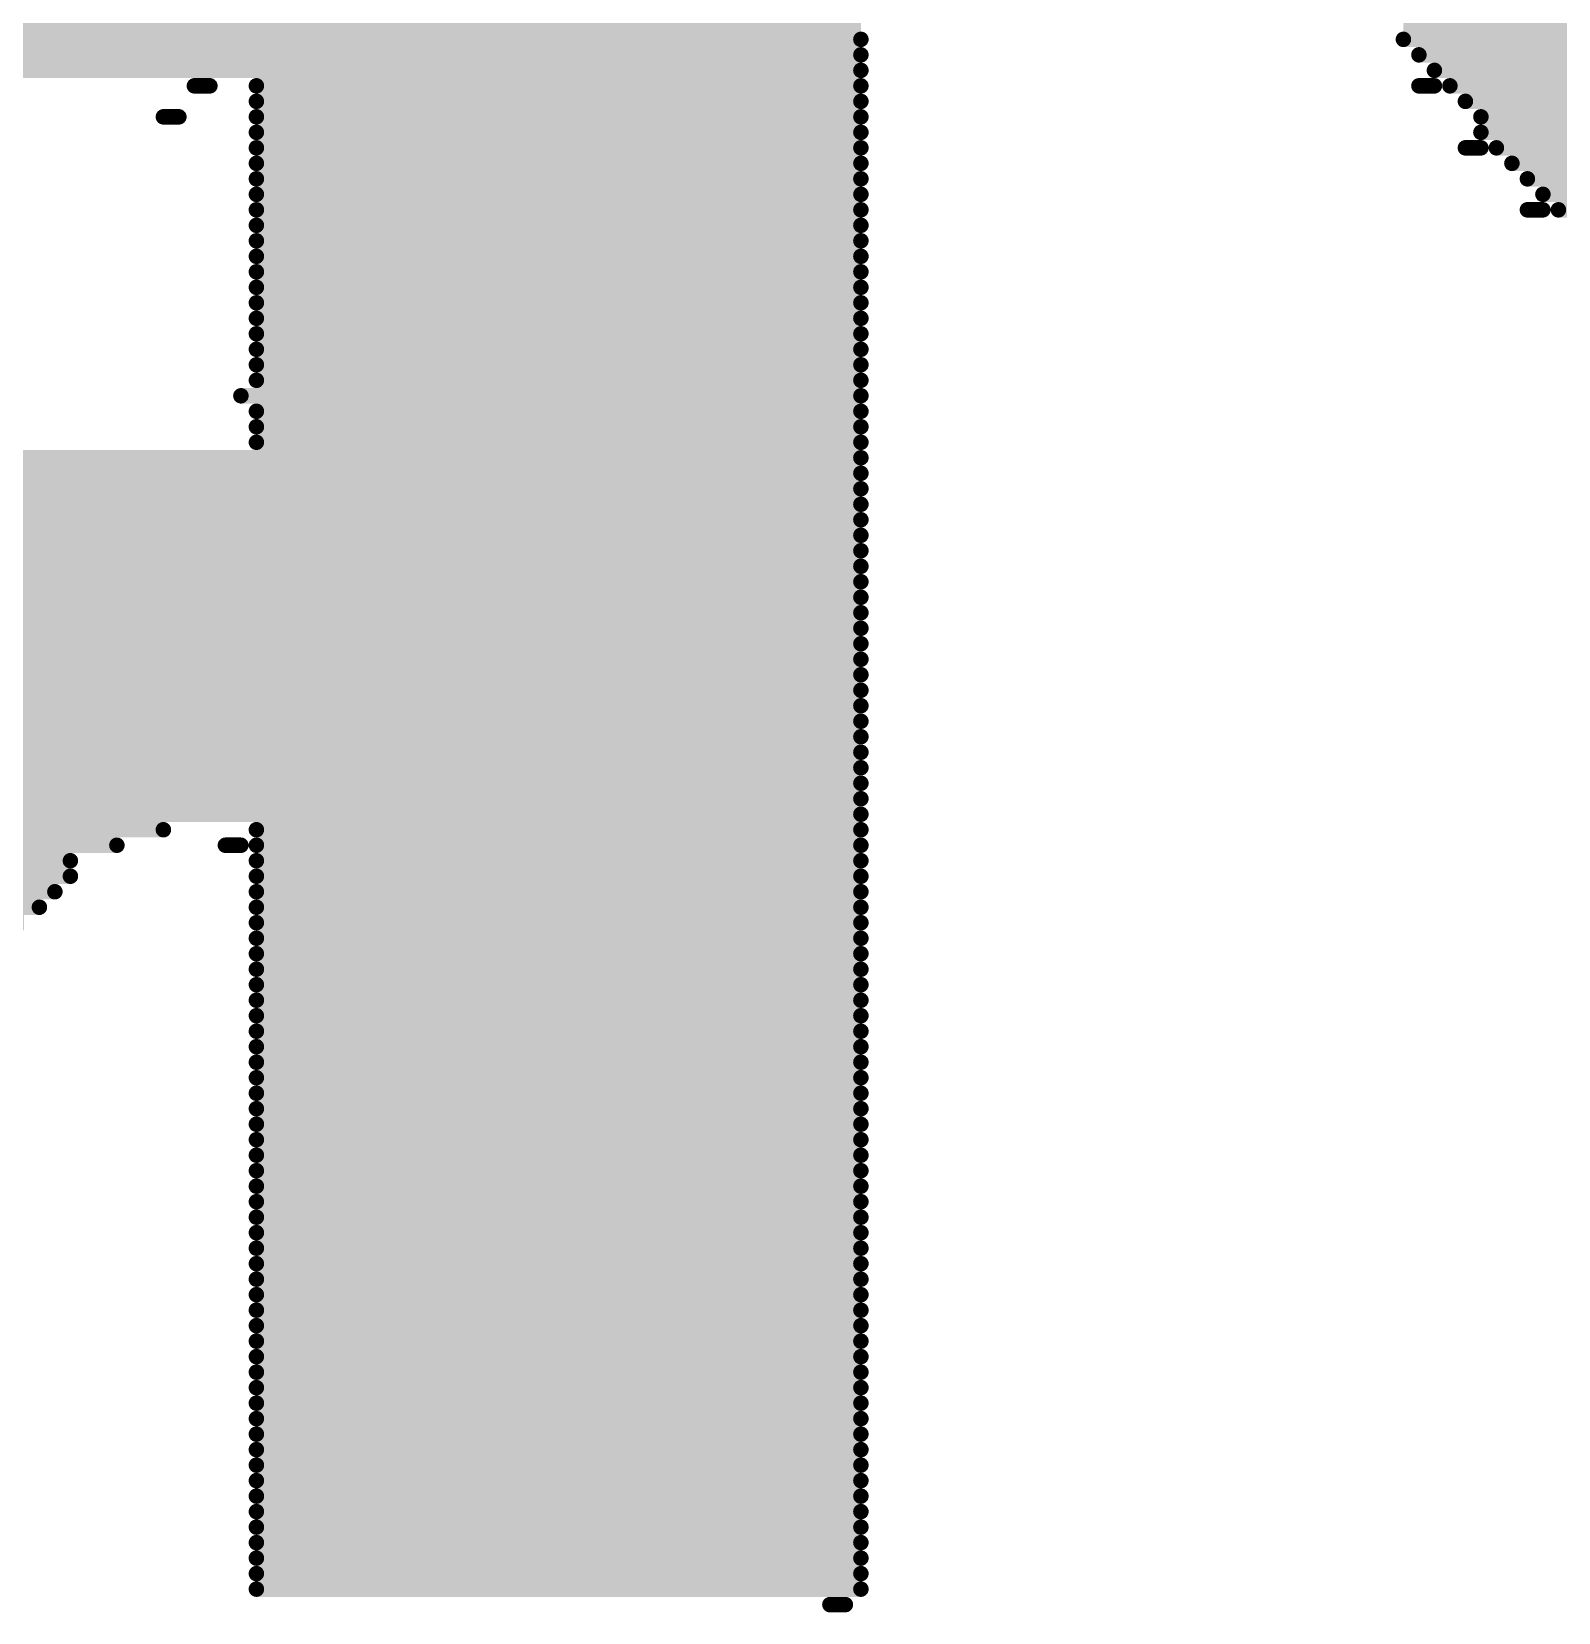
# Model space of a CAD drawing. Header units: inches. Extents: x 0 to 446, y -21 to 70.
# Drawn here: x 22.068 to 24.569, y 51.469 to 54.06 of the extents above; entities that cross this region are included whole.
import ezdxf

# ---------------------------------------------------------------- set-up
doc = ezdxf.new("R2010")
doc.units = ezdxf.units.IN
doc.layers.add('Bottom Overlay', color=54, linetype='Continuous')

msp = doc.modelspace()

# ---------------------------------------------------------------- linework, layer by layer
at = {"layer": 'Bottom Overlay'}
for points in [[(20.607, 54.0727, 0.0254, 0.0254, 0), (23.4264, 54.0727, 0.0254, 0.0254, 0)], [(24.3154, 54.0727, 0.0254, 0.0254, 0), (29.4208, 54.0727, 0.0254, 0.0254, 0)], [(20.607, 54.0473, 0.0254, 0.0254, 0), (23.4264, 54.0473, 0.0254, 0.0254, 0)], [(24.3154, 54.0473, 0.0254, 0.0254, 0), (29.4208, 54.0473, 0.0254, 0.0254, 0)], [(20.5816, 54.0219, 0.0254, 0.0254, 0), (23.4264, 54.0219, 0.0254, 0.0254, 0)], [(24.3408, 54.0219, 0.0254, 0.0254, 0), (29.4208, 54.0219, 0.0254, 0.0254, 0)], [(20.5816, 53.9965, 0.0254, 0.0254, 0), (23.4264, 53.9965, 0.0254, 0.0254, 0)], [(24.3662, 53.9965, 0.0254, 0.0254, 0), (29.4208, 53.9965, 0.0254, 0.0254, 0)], [(22.3342, 53.9711, 0.0254, 0.0254, 0), (22.3596, 53.9711, 0.0254, 0.0254, 0)], [(22.4358, 53.9711, 0.0254, 0.0254, 0), (23.4264, 53.9711, 0.0254, 0.0254, 0)], [(24.3408, 53.9711, 0.0254, 0.0254, 0), (24.3662, 53.9711, 0.0254, 0.0254, 0)], [(24.3916, 53.9711, 0.0254, 0.0254, 0), (29.4208, 53.9711, 0.0254, 0.0254, 0)], [(22.4358, 53.9457, 0.0254, 0.0254, 0), (23.4264, 53.9457, 0.0254, 0.0254, 0)], [(24.417, 53.9457, 0.0254, 0.0254, 0), (29.4208, 53.9457, 0.0254, 0.0254, 0)], [(22.2834, 53.9203, 0.0254, 0.0254, 0), (22.3088, 53.9203, 0.0254, 0.0254, 0)], [(22.4358, 53.9203, 0.0254, 0.0254, 0), (23.4264, 53.9203, 0.0254, 0.0254, 0)], [(24.4424, 53.9203, 0.0254, 0.0254, 0), (29.4462, 53.9203, 0.0254, 0.0254, 0)], [(22.4358, 53.8949, 0.0254, 0.0254, 0), (23.4264, 53.8949, 0.0254, 0.0254, 0)], [(24.4424, 53.8949, 0.0254, 0.0254, 0), (29.4208, 53.8949, 0.0254, 0.0254, 0)], [(22.4358, 53.8695, 0.0254, 0.0254, 0), (23.4264, 53.8695, 0.0254, 0.0254, 0)], [(24.417, 53.8695, 0.0254, 0.0254, 0), (24.4424, 53.8695, 0.0254, 0.0254, 0)], [(24.4678, 53.8695, 0.0254, 0.0254, 0), (29.4208, 53.8695, 0.0254, 0.0254, 0)], [(22.4358, 53.8441, 0.0254, 0.0254, 0), (23.4264, 53.8441, 0.0254, 0.0254, 0)], [(24.4932, 53.8441, 0.0254, 0.0254, 0), (29.37, 53.8441, 0.0254, 0.0254, 0)], [(22.4358, 53.8187, 0.0254, 0.0254, 0), (23.4264, 53.8187, 0.0254, 0.0254, 0)], [(24.5186, 53.8187, 0.0254, 0.0254, 0), (29.37, 53.8187, 0.0254, 0.0254, 0)], [(22.4358, 53.7933, 0.0254, 0.0254, 0), (23.4264, 53.7933, 0.0254, 0.0254, 0)], [(24.544, 53.7933, 0.0254, 0.0254, 0), (29.3192, 53.7933, 0.0254, 0.0254, 0)], [(22.4358, 53.7679, 0.0254, 0.0254, 0), (23.4264, 53.7679, 0.0254, 0.0254, 0)], [(24.5186, 53.7679, 0.0254, 0.0254, 0), (24.544, 53.7679, 0.0254, 0.0254, 0)], [(24.5694, 53.7679, 0.0254, 0.0254, 0), (29.2938, 53.7679, 0.0254, 0.0254, 0)], [(22.4358, 53.7425, 0.0254, 0.0254, 0), (23.4264, 53.7425, 0.0254, 0.0254, 0)], [(22.4358, 53.7171, 0.0254, 0.0254, 0), (23.4264, 53.7171, 0.0254, 0.0254, 0)], [(22.4358, 53.6917, 0.0254, 0.0254, 0), (23.4264, 53.6917, 0.0254, 0.0254, 0)], [(22.4358, 53.6663, 0.0254, 0.0254, 0), (23.4264, 53.6663, 0.0254, 0.0254, 0)], [(22.4358, 53.6409, 0.0254, 0.0254, 0), (23.4264, 53.6409, 0.0254, 0.0254, 0)], [(22.4358, 53.6155, 0.0254, 0.0254, 0), (23.4264, 53.6155, 0.0254, 0.0254, 0)], [(22.4358, 53.5901, 0.0254, 0.0254, 0), (23.4264, 53.5901, 0.0254, 0.0254, 0)], [(22.4358, 53.5647, 0.0254, 0.0254, 0), (23.4264, 53.5647, 0.0254, 0.0254, 0)], [(22.4358, 53.5393, 0.0254, 0.0254, 0), (23.4264, 53.5393, 0.0254, 0.0254, 0)], [(22.4358, 53.5139, 0.0254, 0.0254, 0), (23.4264, 53.5139, 0.0254, 0.0254, 0)], [(22.4358, 53.4885, 0.0254, 0.0254, 0), (23.4264, 53.4885, 0.0254, 0.0254, 0)], [(22.4104, 53.4631, 0.0254, 0.0254, 0), (23.4264, 53.4631, 0.0254, 0.0254, 0)], [(22.4358, 53.4377, 0.0254, 0.0254, 0), (23.4264, 53.4377, 0.0254, 0.0254, 0)], [(22.4358, 53.4123, 0.0254, 0.0254, 0), (23.4264, 53.4123, 0.0254, 0.0254, 0)], [(22.4358, 53.3869, 0.0254, 0.0254, 0), (23.4264, 53.3869, 0.0254, 0.0254, 0)], [(20.6324, 53.3615, 0.0254, 0.0254, 0), (23.4264, 53.3615, 0.0254, 0.0254, 0)], [(20.6324, 53.3361, 0.0254, 0.0254, 0), (23.4264, 53.3361, 0.0254, 0.0254, 0)], [(20.6832, 53.3107, 0.0254, 0.0254, 0), (23.4264, 53.3107, 0.0254, 0.0254, 0)], [(20.6832, 53.2853, 0.0254, 0.0254, 0), (23.4264, 53.2853, 0.0254, 0.0254, 0)], [(20.7086, 53.2599, 0.0254, 0.0254, 0), (23.4264, 53.2599, 0.0254, 0.0254, 0)], [(20.734, 53.2345, 0.0254, 0.0254, 0), (23.4264, 53.2345, 0.0254, 0.0254, 0)], [(20.734, 53.2091, 0.0254, 0.0254, 0), (23.4264, 53.2091, 0.0254, 0.0254, 0)], [(20.7594, 53.1837, 0.0254, 0.0254, 0), (23.4264, 53.1837, 0.0254, 0.0254, 0)], [(20.7848, 53.1583, 0.0254, 0.0254, 0), (23.4264, 53.1583, 0.0254, 0.0254, 0)], [(20.8102, 53.1329, 0.0254, 0.0254, 0), (23.4264, 53.1329, 0.0254, 0.0254, 0)], [(20.8356, 53.1075, 0.0254, 0.0254, 0), (23.4264, 53.1075, 0.0254, 0.0254, 0)], [(20.861, 53.0821, 0.0254, 0.0254, 0), (23.4264, 53.0821, 0.0254, 0.0254, 0)], [(20.8356, 53.0567, 0.0254, 0.0254, 0), (23.4264, 53.0567, 0.0254, 0.0254, 0)], [(20.9372, 53.0313, 0.0254, 0.0254, 0), (23.4264, 53.0313, 0.0254, 0.0254, 0)], [(20.9626, 53.0059, 0.0254, 0.0254, 0), (23.4264, 53.0059, 0.0254, 0.0254, 0)], [(21.0134, 52.9805, 0.0254, 0.0254, 0), (23.4264, 52.9805, 0.0254, 0.0254, 0)], [(21.0642, 52.9551, 0.0254, 0.0254, 0), (23.4264, 52.9551, 0.0254, 0.0254, 0)], [(21.115, 52.9297, 0.0254, 0.0254, 0), (23.4264, 52.9297, 0.0254, 0.0254, 0)], [(21.2166, 52.9043, 0.0254, 0.0254, 0), (23.4264, 52.9043, 0.0254, 0.0254, 0)], [(21.2674, 52.8789, 0.0254, 0.0254, 0), (23.4264, 52.8789, 0.0254, 0.0254, 0)], [(21.2166, 52.8535, 0.0254, 0.0254, 0), (23.4264, 52.8535, 0.0254, 0.0254, 0)], [(21.1404, 52.8281, 0.0254, 0.0254, 0), (23.4264, 52.8281, 0.0254, 0.0254, 0)], [(21.0642, 52.8027, 0.0254, 0.0254, 0), (23.4264, 52.8027, 0.0254, 0.0254, 0)], [(21.0642, 52.7773, 0.0254, 0.0254, 0), (23.4264, 52.7773, 0.0254, 0.0254, 0)], [(21.0388, 52.7519, 0.0254, 0.0254, 0), (22.2834, 52.7519, 0.0254, 0.0254, 0)], [(22.4358, 52.7519, 0.0254, 0.0254, 0), (23.4264, 52.7519, 0.0254, 0.0254, 0)], [(21.0134, 52.7265, 0.0254, 0.0254, 0), (22.2072, 52.7265, 0.0254, 0.0254, 0)], [(22.385, 52.7265, 0.0254, 0.0254, 0), (22.4104, 52.7265, 0.0254, 0.0254, 0)], [(22.4358, 52.7265, 0.0254, 0.0254, 0), (23.4264, 52.7265, 0.0254, 0.0254, 0)], [(20.988, 52.7011, 0.0254, 0.0254, 0), (22.131, 52.7011, 0.0254, 0.0254, 0)], [(22.4358, 52.7011, 0.0254, 0.0254, 0), (23.4264, 52.7011, 0.0254, 0.0254, 0)], [(20.9626, 52.6757, 0.0254, 0.0254, 0), (22.131, 52.6757, 0.0254, 0.0254, 0)], [(22.4358, 52.6757, 0.0254, 0.0254, 0), (23.4264, 52.6757, 0.0254, 0.0254, 0)], [(20.9372, 52.6503, 0.0254, 0.0254, 0), (22.1056, 52.6503, 0.0254, 0.0254, 0)], [(22.4358, 52.6503, 0.0254, 0.0254, 0), (23.4264, 52.6503, 0.0254, 0.0254, 0)], [(20.8864, 52.6249, 0.0254, 0.0254, 0), (22.0802, 52.6249, 0.0254, 0.0254, 0)], [(22.4358, 52.6249, 0.0254, 0.0254, 0), (23.4264, 52.6249, 0.0254, 0.0254, 0)], [(20.9118, 52.5995, 0.0254, 0.0254, 0), (22.0548, 52.5995, 0.0254, 0.0254, 0)], [(22.4358, 52.5995, 0.0254, 0.0254, 0), (23.4264, 52.5995, 0.0254, 0.0254, 0)], [(22.4358, 52.5741, 0.0254, 0.0254, 0), (23.4264, 52.5741, 0.0254, 0.0254, 0)], [(22.4358, 52.5487, 0.0254, 0.0254, 0), (23.4264, 52.5487, 0.0254, 0.0254, 0)], [(22.4358, 52.5233, 0.0254, 0.0254, 0), (23.4264, 52.5233, 0.0254, 0.0254, 0)], [(22.4358, 52.4979, 0.0254, 0.0254, 0), (23.4264, 52.4979, 0.0254, 0.0254, 0)], [(22.4358, 52.4725, 0.0254, 0.0254, 0), (23.4264, 52.4725, 0.0254, 0.0254, 0)], [(22.4358, 52.4471, 0.0254, 0.0254, 0), (23.4264, 52.4471, 0.0254, 0.0254, 0)], [(22.4358, 52.4217, 0.0254, 0.0254, 0), (23.4264, 52.4217, 0.0254, 0.0254, 0)], [(22.4358, 52.3963, 0.0254, 0.0254, 0), (23.4264, 52.3963, 0.0254, 0.0254, 0)], [(22.4358, 52.3709, 0.0254, 0.0254, 0), (23.4264, 52.3709, 0.0254, 0.0254, 0)], [(22.4358, 52.3455, 0.0254, 0.0254, 0), (23.4264, 52.3455, 0.0254, 0.0254, 0)], [(22.4358, 52.3201, 0.0254, 0.0254, 0), (23.4264, 52.3201, 0.0254, 0.0254, 0)], [(22.4358, 52.2947, 0.0254, 0.0254, 0), (23.4264, 52.2947, 0.0254, 0.0254, 0)], [(22.4358, 52.2693, 0.0254, 0.0254, 0), (23.4264, 52.2693, 0.0254, 0.0254, 0)], [(22.4358, 52.2439, 0.0254, 0.0254, 0), (23.4264, 52.2439, 0.0254, 0.0254, 0)], [(22.4358, 52.2185, 0.0254, 0.0254, 0), (23.4264, 52.2185, 0.0254, 0.0254, 0)], [(22.4358, 52.1931, 0.0254, 0.0254, 0), (23.4264, 52.1931, 0.0254, 0.0254, 0)], [(22.4358, 52.1677, 0.0254, 0.0254, 0), (23.4264, 52.1677, 0.0254, 0.0254, 0)], [(22.4358, 52.1423, 0.0254, 0.0254, 0), (23.4264, 52.1423, 0.0254, 0.0254, 0)], [(22.4358, 52.1169, 0.0254, 0.0254, 0), (23.4264, 52.1169, 0.0254, 0.0254, 0)], [(22.4358, 52.0915, 0.0254, 0.0254, 0), (23.4264, 52.0915, 0.0254, 0.0254, 0)], [(22.4358, 52.0661, 0.0254, 0.0254, 0), (23.4264, 52.0661, 0.0254, 0.0254, 0)], [(22.4358, 52.0407, 0.0254, 0.0254, 0), (23.4264, 52.0407, 0.0254, 0.0254, 0)], [(22.4358, 52.0153, 0.0254, 0.0254, 0), (23.4264, 52.0153, 0.0254, 0.0254, 0)], [(22.4358, 51.9899, 0.0254, 0.0254, 0), (23.4264, 51.9899, 0.0254, 0.0254, 0)], [(22.4358, 51.9645, 0.0254, 0.0254, 0), (23.4264, 51.9645, 0.0254, 0.0254, 0)], [(22.4358, 51.9391, 0.0254, 0.0254, 0), (23.4264, 51.9391, 0.0254, 0.0254, 0)], [(22.4358, 51.9137, 0.0254, 0.0254, 0), (23.4264, 51.9137, 0.0254, 0.0254, 0)], [(22.4358, 51.8883, 0.0254, 0.0254, 0), (23.4264, 51.8883, 0.0254, 0.0254, 0)], [(22.4358, 51.8629, 0.0254, 0.0254, 0), (23.4264, 51.8629, 0.0254, 0.0254, 0)], [(22.4358, 51.8375, 0.0254, 0.0254, 0), (23.4264, 51.8375, 0.0254, 0.0254, 0)], [(22.4358, 51.8121, 0.0254, 0.0254, 0), (23.4264, 51.8121, 0.0254, 0.0254, 0)], [(22.4358, 51.7867, 0.0254, 0.0254, 0), (23.4264, 51.7867, 0.0254, 0.0254, 0)], [(22.4358, 51.7613, 0.0254, 0.0254, 0), (23.4264, 51.7613, 0.0254, 0.0254, 0)], [(22.4358, 51.7359, 0.0254, 0.0254, 0), (23.4264, 51.7359, 0.0254, 0.0254, 0)], [(22.4358, 51.7105, 0.0254, 0.0254, 0), (23.4264, 51.7105, 0.0254, 0.0254, 0)], [(22.4358, 51.6851, 0.0254, 0.0254, 0), (23.4264, 51.6851, 0.0254, 0.0254, 0)], [(22.4358, 51.6597, 0.0254, 0.0254, 0), (23.4264, 51.6597, 0.0254, 0.0254, 0)], [(22.4358, 51.6343, 0.0254, 0.0254, 0), (23.4264, 51.6343, 0.0254, 0.0254, 0)], [(22.4358, 51.6089, 0.0254, 0.0254, 0), (23.4264, 51.6089, 0.0254, 0.0254, 0)], [(22.4358, 51.5835, 0.0254, 0.0254, 0), (23.4264, 51.5835, 0.0254, 0.0254, 0)], [(22.4358, 51.5581, 0.0254, 0.0254, 0), (23.4264, 51.5581, 0.0254, 0.0254, 0)], [(22.4358, 51.5327, 0.0254, 0.0254, 0), (23.4264, 51.5327, 0.0254, 0.0254, 0)], [(22.4358, 51.5073, 0.0254, 0.0254, 0), (23.4264, 51.5073, 0.0254, 0.0254, 0)], [(23.3756, 51.4819, 0.0254, 0.0254, 0), (23.401, 51.4819, 0.0254, 0.0254, 0)]]:
    msp.add_lwpolyline(points, format="xyseb", dxfattribs=at)
for points in [[(23.4201, 54.0473, 0.0127, 0.0127, 1), (23.4328, 54.0473, 0.0127, 0.0127, 1)], [(24.3091, 54.0473, 0.0127, 0.0127, 1), (24.3218, 54.0473, 0.0127, 0.0127, 1)], [(23.4201, 54.0219, 0.0127, 0.0127, 1), (23.4328, 54.0219, 0.0127, 0.0127, 1)], [(24.3345, 54.0219, 0.0127, 0.0127, 1), (24.3472, 54.0219, 0.0127, 0.0127, 1)], [(23.4201, 53.9965, 0.0127, 0.0127, 1), (23.4328, 53.9965, 0.0127, 0.0127, 1)], [(24.3599, 53.9965, 0.0127, 0.0127, 1), (24.3726, 53.9965, 0.0127, 0.0127, 1)], [(22.3279, 53.9711, 0.0127, 0.0127, 1), (22.3406, 53.9711, 0.0127, 0.0127, 1)], [(22.3533, 53.9711, 0.0127, 0.0127, 1), (22.366, 53.9711, 0.0127, 0.0127, 1)], [(22.4295, 53.9711, 0.0127, 0.0127, 1), (22.4422, 53.9711, 0.0127, 0.0127, 1)], [(23.4201, 53.9711, 0.0127, 0.0127, 1), (23.4328, 53.9711, 0.0127, 0.0127, 1)], [(24.3345, 53.9711, 0.0127, 0.0127, 1), (24.3472, 53.9711, 0.0127, 0.0127, 1)], [(24.3599, 53.9711, 0.0127, 0.0127, 1), (24.3726, 53.9711, 0.0127, 0.0127, 1)], [(24.3853, 53.9711, 0.0127, 0.0127, 1), (24.398, 53.9711, 0.0127, 0.0127, 1)], [(22.4295, 53.9457, 0.0127, 0.0127, 1), (22.4422, 53.9457, 0.0127, 0.0127, 1)], [(23.4201, 53.9457, 0.0127, 0.0127, 1), (23.4328, 53.9457, 0.0127, 0.0127, 1)], [(24.4107, 53.9457, 0.0127, 0.0127, 1), (24.4234, 53.9457, 0.0127, 0.0127, 1)], [(22.2771, 53.9203, 0.0127, 0.0127, 1), (22.2898, 53.9203, 0.0127, 0.0127, 1)], [(22.3025, 53.9203, 0.0127, 0.0127, 1), (22.3152, 53.9203, 0.0127, 0.0127, 1)], [(22.4295, 53.9203, 0.0127, 0.0127, 1), (22.4422, 53.9203, 0.0127, 0.0127, 1)], [(23.4201, 53.9203, 0.0127, 0.0127, 1), (23.4328, 53.9203, 0.0127, 0.0127, 1)], [(24.4361, 53.9203, 0.0127, 0.0127, 1), (24.4488, 53.9203, 0.0127, 0.0127, 1)], [(22.4295, 53.8949, 0.0127, 0.0127, 1), (22.4422, 53.8949, 0.0127, 0.0127, 1)], [(23.4201, 53.8949, 0.0127, 0.0127, 1), (23.4328, 53.8949, 0.0127, 0.0127, 1)], [(24.4361, 53.8949, 0.0127, 0.0127, 1), (24.4488, 53.8949, 0.0127, 0.0127, 1)], [(22.4295, 53.8695, 0.0127, 0.0127, 1), (22.4422, 53.8695, 0.0127, 0.0127, 1)], [(23.4201, 53.8695, 0.0127, 0.0127, 1), (23.4328, 53.8695, 0.0127, 0.0127, 1)], [(24.4107, 53.8695, 0.0127, 0.0127, 1), (24.4234, 53.8695, 0.0127, 0.0127, 1)], [(24.4361, 53.8695, 0.0127, 0.0127, 1), (24.4488, 53.8695, 0.0127, 0.0127, 1)], [(24.4615, 53.8695, 0.0127, 0.0127, 1), (24.4742, 53.8695, 0.0127, 0.0127, 1)], [(22.4295, 53.8441, 0.0127, 0.0127, 1), (22.4422, 53.8441, 0.0127, 0.0127, 1)], [(23.4201, 53.8441, 0.0127, 0.0127, 1), (23.4328, 53.8441, 0.0127, 0.0127, 1)], [(24.4869, 53.8441, 0.0127, 0.0127, 1), (24.4996, 53.8441, 0.0127, 0.0127, 1)], [(22.4295, 53.8187, 0.0127, 0.0127, 1), (22.4422, 53.8187, 0.0127, 0.0127, 1)], [(23.4201, 53.8187, 0.0127, 0.0127, 1), (23.4328, 53.8187, 0.0127, 0.0127, 1)], [(24.5123, 53.8187, 0.0127, 0.0127, 1), (24.525, 53.8187, 0.0127, 0.0127, 1)], [(22.4295, 53.7933, 0.0127, 0.0127, 1), (22.4422, 53.7933, 0.0127, 0.0127, 1)], [(23.4201, 53.7933, 0.0127, 0.0127, 1), (23.4328, 53.7933, 0.0127, 0.0127, 1)], [(24.5377, 53.7933, 0.0127, 0.0127, 1), (24.5504, 53.7933, 0.0127, 0.0127, 1)], [(22.4295, 53.7679, 0.0127, 0.0127, 1), (22.4422, 53.7679, 0.0127, 0.0127, 1)], [(23.4201, 53.7679, 0.0127, 0.0127, 1), (23.4328, 53.7679, 0.0127, 0.0127, 1)], [(24.5123, 53.7679, 0.0127, 0.0127, 1), (24.525, 53.7679, 0.0127, 0.0127, 1)], [(24.5377, 53.7679, 0.0127, 0.0127, 1), (24.5504, 53.7679, 0.0127, 0.0127, 1)], [(24.5631, 53.7679, 0.0127, 0.0127, 1), (24.5758, 53.7679, 0.0127, 0.0127, 1)], [(22.4295, 53.7425, 0.0127, 0.0127, 1), (22.4422, 53.7425, 0.0127, 0.0127, 1)], [(23.4201, 53.7425, 0.0127, 0.0127, 1), (23.4328, 53.7425, 0.0127, 0.0127, 1)], [(22.4295, 53.7171, 0.0127, 0.0127, 1), (22.4422, 53.7171, 0.0127, 0.0127, 1)], [(23.4201, 53.7171, 0.0127, 0.0127, 1), (23.4328, 53.7171, 0.0127, 0.0127, 1)], [(22.4295, 53.6917, 0.0127, 0.0127, 1), (22.4422, 53.6917, 0.0127, 0.0127, 1)], [(23.4201, 53.6917, 0.0127, 0.0127, 1), (23.4328, 53.6917, 0.0127, 0.0127, 1)], [(22.4295, 53.6663, 0.0127, 0.0127, 1), (22.4422, 53.6663, 0.0127, 0.0127, 1)], [(23.4201, 53.6663, 0.0127, 0.0127, 1), (23.4328, 53.6663, 0.0127, 0.0127, 1)], [(22.4295, 53.6409, 0.0127, 0.0127, 1), (22.4422, 53.6409, 0.0127, 0.0127, 1)], [(23.4201, 53.6409, 0.0127, 0.0127, 1), (23.4328, 53.6409, 0.0127, 0.0127, 1)], [(22.4295, 53.6155, 0.0127, 0.0127, 1), (22.4422, 53.6155, 0.0127, 0.0127, 1)], [(23.4201, 53.6155, 0.0127, 0.0127, 1), (23.4328, 53.6155, 0.0127, 0.0127, 1)], [(22.4295, 53.5901, 0.0127, 0.0127, 1), (22.4422, 53.5901, 0.0127, 0.0127, 1)], [(23.4201, 53.5901, 0.0127, 0.0127, 1), (23.4328, 53.5901, 0.0127, 0.0127, 1)], [(22.4295, 53.5647, 0.0127, 0.0127, 1), (22.4422, 53.5647, 0.0127, 0.0127, 1)], [(22.4295, 53.5393, 0.0127, 0.0127, 1), (22.4422, 53.5393, 0.0127, 0.0127, 1)], [(23.4201, 53.5647, 0.0127, 0.0127, 1), (23.4328, 53.5647, 0.0127, 0.0127, 1)], [(23.4201, 53.5393, 0.0127, 0.0127, 1), (23.4328, 53.5393, 0.0127, 0.0127, 1)], [(22.4295, 53.5139, 0.0127, 0.0127, 1), (22.4422, 53.5139, 0.0127, 0.0127, 1)], [(23.4201, 53.5139, 0.0127, 0.0127, 1), (23.4328, 53.5139, 0.0127, 0.0127, 1)], [(22.4295, 53.4885, 0.0127, 0.0127, 1), (22.4422, 53.4885, 0.0127, 0.0127, 1)], [(23.4201, 53.4885, 0.0127, 0.0127, 1), (23.4328, 53.4885, 0.0127, 0.0127, 1)], [(22.4041, 53.4631, 0.0127, 0.0127, 1), (22.4168, 53.4631, 0.0127, 0.0127, 1)], [(23.4201, 53.4631, 0.0127, 0.0127, 1), (23.4328, 53.4631, 0.0127, 0.0127, 1)], [(22.4295, 53.4377, 0.0127, 0.0127, 1), (22.4422, 53.4377, 0.0127, 0.0127, 1)], [(23.4201, 53.4377, 0.0127, 0.0127, 1), (23.4328, 53.4377, 0.0127, 0.0127, 1)], [(22.4295, 53.4123, 0.0127, 0.0127, 1), (22.4422, 53.4123, 0.0127, 0.0127, 1)], [(23.4201, 53.4123, 0.0127, 0.0127, 1), (23.4328, 53.4123, 0.0127, 0.0127, 1)], [(22.4295, 53.3869, 0.0127, 0.0127, 1), (22.4422, 53.3869, 0.0127, 0.0127, 1)], [(23.4201, 53.3869, 0.0127, 0.0127, 1), (23.4328, 53.3869, 0.0127, 0.0127, 1)], [(23.4201, 53.3615, 0.0127, 0.0127, 1), (23.4328, 53.3615, 0.0127, 0.0127, 1)], [(23.4201, 53.3361, 0.0127, 0.0127, 1), (23.4328, 53.3361, 0.0127, 0.0127, 1)], [(23.4201, 53.3107, 0.0127, 0.0127, 1), (23.4328, 53.3107, 0.0127, 0.0127, 1)], [(23.4201, 53.2853, 0.0127, 0.0127, 1), (23.4328, 53.2853, 0.0127, 0.0127, 1)], [(23.4201, 53.2599, 0.0127, 0.0127, 1), (23.4328, 53.2599, 0.0127, 0.0127, 1)], [(23.4201, 53.2345, 0.0127, 0.0127, 1), (23.4328, 53.2345, 0.0127, 0.0127, 1)], [(23.4201, 53.2091, 0.0127, 0.0127, 1), (23.4328, 53.2091, 0.0127, 0.0127, 1)], [(23.4201, 53.1837, 0.0127, 0.0127, 1), (23.4328, 53.1837, 0.0127, 0.0127, 1)], [(23.4201, 53.1583, 0.0127, 0.0127, 1), (23.4328, 53.1583, 0.0127, 0.0127, 1)], [(23.4201, 53.1329, 0.0127, 0.0127, 1), (23.4328, 53.1329, 0.0127, 0.0127, 1)], [(23.4201, 53.1075, 0.0127, 0.0127, 1), (23.4328, 53.1075, 0.0127, 0.0127, 1)], [(23.4201, 53.0821, 0.0127, 0.0127, 1), (23.4328, 53.0821, 0.0127, 0.0127, 1)], [(23.4201, 53.0567, 0.0127, 0.0127, 1), (23.4328, 53.0567, 0.0127, 0.0127, 1)], [(23.4201, 53.0313, 0.0127, 0.0127, 1), (23.4328, 53.0313, 0.0127, 0.0127, 1)], [(23.4201, 53.0059, 0.0127, 0.0127, 1), (23.4328, 53.0059, 0.0127, 0.0127, 1)], [(23.4201, 52.9805, 0.0127, 0.0127, 1), (23.4328, 52.9805, 0.0127, 0.0127, 1)], [(23.4201, 52.9551, 0.0127, 0.0127, 1), (23.4328, 52.9551, 0.0127, 0.0127, 1)], [(23.4201, 52.9297, 0.0127, 0.0127, 1), (23.4328, 52.9297, 0.0127, 0.0127, 1)], [(23.4201, 52.9043, 0.0127, 0.0127, 1), (23.4328, 52.9043, 0.0127, 0.0127, 1)], [(23.4201, 52.8789, 0.0127, 0.0127, 1), (23.4328, 52.8789, 0.0127, 0.0127, 1)], [(23.4201, 52.8535, 0.0127, 0.0127, 1), (23.4328, 52.8535, 0.0127, 0.0127, 1)], [(23.4201, 52.8281, 0.0127, 0.0127, 1), (23.4328, 52.8281, 0.0127, 0.0127, 1)], [(23.4201, 52.8027, 0.0127, 0.0127, 1), (23.4328, 52.8027, 0.0127, 0.0127, 1)], [(23.4201, 52.7773, 0.0127, 0.0127, 1), (23.4328, 52.7773, 0.0127, 0.0127, 1)], [(22.2771, 52.7519, 0.0127, 0.0127, 1), (22.2898, 52.7519, 0.0127, 0.0127, 1)], [(22.4295, 52.7519, 0.0127, 0.0127, 1), (22.4422, 52.7519, 0.0127, 0.0127, 1)], [(23.4201, 52.7519, 0.0127, 0.0127, 1), (23.4328, 52.7519, 0.0127, 0.0127, 1)], [(22.2009, 52.7265, 0.0127, 0.0127, 1), (22.2136, 52.7265, 0.0127, 0.0127, 1)], [(22.3787, 52.7265, 0.0127, 0.0127, 1), (22.3914, 52.7265, 0.0127, 0.0127, 1)], [(22.4041, 52.7265, 0.0127, 0.0127, 1), (22.4168, 52.7265, 0.0127, 0.0127, 1)], [(22.4295, 52.7265, 0.0127, 0.0127, 1), (22.4422, 52.7265, 0.0127, 0.0127, 1)], [(23.4201, 52.7265, 0.0127, 0.0127, 1), (23.4328, 52.7265, 0.0127, 0.0127, 1)], [(22.1247, 52.7011, 0.0127, 0.0127, 1), (22.1374, 52.7011, 0.0127, 0.0127, 1)], [(22.4295, 52.7011, 0.0127, 0.0127, 1), (22.4422, 52.7011, 0.0127, 0.0127, 1)], [(23.4201, 52.7011, 0.0127, 0.0127, 1), (23.4328, 52.7011, 0.0127, 0.0127, 1)], [(22.1247, 52.6757, 0.0127, 0.0127, 1), (22.1374, 52.6757, 0.0127, 0.0127, 1)], [(22.4295, 52.6757, 0.0127, 0.0127, 1), (22.4422, 52.6757, 0.0127, 0.0127, 1)], [(23.4201, 52.6757, 0.0127, 0.0127, 1), (23.4328, 52.6757, 0.0127, 0.0127, 1)], [(22.0993, 52.6503, 0.0127, 0.0127, 1), (22.112, 52.6503, 0.0127, 0.0127, 1)], [(22.4295, 52.6503, 0.0127, 0.0127, 1), (22.4422, 52.6503, 0.0127, 0.0127, 1)], [(23.4201, 52.6503, 0.0127, 0.0127, 1), (23.4328, 52.6503, 0.0127, 0.0127, 1)], [(22.0739, 52.6249, 0.0127, 0.0127, 1), (22.0866, 52.6249, 0.0127, 0.0127, 1)], [(22.4295, 52.6249, 0.0127, 0.0127, 1), (22.4422, 52.6249, 0.0127, 0.0127, 1)], [(23.4201, 52.6249, 0.0127, 0.0127, 1), (23.4328, 52.6249, 0.0127, 0.0127, 1)], [(22.4295, 52.5995, 0.0127, 0.0127, 1), (22.4422, 52.5995, 0.0127, 0.0127, 1)], [(23.4201, 52.5995, 0.0127, 0.0127, 1), (23.4328, 52.5995, 0.0127, 0.0127, 1)], [(22.4295, 52.5741, 0.0127, 0.0127, 1), (22.4422, 52.5741, 0.0127, 0.0127, 1)], [(23.4201, 52.5741, 0.0127, 0.0127, 1), (23.4328, 52.5741, 0.0127, 0.0127, 1)], [(22.4295, 52.5487, 0.0127, 0.0127, 1), (22.4422, 52.5487, 0.0127, 0.0127, 1)], [(23.4201, 52.5487, 0.0127, 0.0127, 1), (23.4328, 52.5487, 0.0127, 0.0127, 1)], [(22.4295, 52.5233, 0.0127, 0.0127, 1), (22.4422, 52.5233, 0.0127, 0.0127, 1)], [(23.4201, 52.5233, 0.0127, 0.0127, 1), (23.4328, 52.5233, 0.0127, 0.0127, 1)], [(22.4295, 52.4979, 0.0127, 0.0127, 1), (22.4422, 52.4979, 0.0127, 0.0127, 1)], [(23.4201, 52.4979, 0.0127, 0.0127, 1), (23.4328, 52.4979, 0.0127, 0.0127, 1)], [(22.4295, 52.4725, 0.0127, 0.0127, 1), (22.4422, 52.4725, 0.0127, 0.0127, 1)], [(23.4201, 52.4725, 0.0127, 0.0127, 1), (23.4328, 52.4725, 0.0127, 0.0127, 1)], [(22.4295, 52.4471, 0.0127, 0.0127, 1), (22.4422, 52.4471, 0.0127, 0.0127, 1)], [(23.4201, 52.4471, 0.0127, 0.0127, 1), (23.4328, 52.4471, 0.0127, 0.0127, 1)], [(22.4295, 52.4217, 0.0127, 0.0127, 1), (22.4422, 52.4217, 0.0127, 0.0127, 1)], [(23.4201, 52.4217, 0.0127, 0.0127, 1), (23.4328, 52.4217, 0.0127, 0.0127, 1)], [(22.4295, 52.3963, 0.0127, 0.0127, 1), (22.4422, 52.3963, 0.0127, 0.0127, 1)], [(23.4201, 52.3963, 0.0127, 0.0127, 1), (23.4328, 52.3963, 0.0127, 0.0127, 1)], [(22.4295, 52.3709, 0.0127, 0.0127, 1), (22.4422, 52.3709, 0.0127, 0.0127, 1)], [(23.4201, 52.3709, 0.0127, 0.0127, 1), (23.4328, 52.3709, 0.0127, 0.0127, 1)], [(22.4295, 52.3455, 0.0127, 0.0127, 1), (22.4422, 52.3455, 0.0127, 0.0127, 1)], [(23.4201, 52.3455, 0.0127, 0.0127, 1), (23.4328, 52.3455, 0.0127, 0.0127, 1)], [(22.4295, 52.3201, 0.0127, 0.0127, 1), (22.4422, 52.3201, 0.0127, 0.0127, 1)], [(23.4201, 52.3201, 0.0127, 0.0127, 1), (23.4328, 52.3201, 0.0127, 0.0127, 1)], [(22.4295, 52.2947, 0.0127, 0.0127, 1), (22.4422, 52.2947, 0.0127, 0.0127, 1)], [(23.4201, 52.2947, 0.0127, 0.0127, 1), (23.4328, 52.2947, 0.0127, 0.0127, 1)], [(22.4295, 52.2693, 0.0127, 0.0127, 1), (22.4422, 52.2693, 0.0127, 0.0127, 1)], [(22.4295, 52.2439, 0.0127, 0.0127, 1), (22.4422, 52.2439, 0.0127, 0.0127, 1)], [(23.4201, 52.2693, 0.0127, 0.0127, 1), (23.4328, 52.2693, 0.0127, 0.0127, 1)], [(23.4201, 52.2439, 0.0127, 0.0127, 1), (23.4328, 52.2439, 0.0127, 0.0127, 1)], [(22.4295, 52.2185, 0.0127, 0.0127, 1), (22.4422, 52.2185, 0.0127, 0.0127, 1)], [(23.4201, 52.2185, 0.0127, 0.0127, 1), (23.4328, 52.2185, 0.0127, 0.0127, 1)], [(22.4295, 52.1931, 0.0127, 0.0127, 1), (22.4422, 52.1931, 0.0127, 0.0127, 1)], [(23.4201, 52.1931, 0.0127, 0.0127, 1), (23.4328, 52.1931, 0.0127, 0.0127, 1)], [(22.4295, 52.1677, 0.0127, 0.0127, 1), (22.4422, 52.1677, 0.0127, 0.0127, 1)], [(23.4201, 52.1677, 0.0127, 0.0127, 1), (23.4328, 52.1677, 0.0127, 0.0127, 1)], [(22.4295, 52.1423, 0.0127, 0.0127, 1), (22.4422, 52.1423, 0.0127, 0.0127, 1)], [(23.4201, 52.1423, 0.0127, 0.0127, 1), (23.4328, 52.1423, 0.0127, 0.0127, 1)], [(22.4295, 52.1169, 0.0127, 0.0127, 1), (22.4422, 52.1169, 0.0127, 0.0127, 1)], [(23.4201, 52.1169, 0.0127, 0.0127, 1), (23.4328, 52.1169, 0.0127, 0.0127, 1)], [(22.4295, 52.0915, 0.0127, 0.0127, 1), (22.4422, 52.0915, 0.0127, 0.0127, 1)], [(23.4201, 52.0915, 0.0127, 0.0127, 1), (23.4328, 52.0915, 0.0127, 0.0127, 1)], [(22.4295, 52.0661, 0.0127, 0.0127, 1), (22.4422, 52.0661, 0.0127, 0.0127, 1)], [(23.4201, 52.0661, 0.0127, 0.0127, 1), (23.4328, 52.0661, 0.0127, 0.0127, 1)], [(22.4295, 52.0407, 0.0127, 0.0127, 1), (22.4422, 52.0407, 0.0127, 0.0127, 1)], [(23.4201, 52.0407, 0.0127, 0.0127, 1), (23.4328, 52.0407, 0.0127, 0.0127, 1)], [(22.4295, 52.0153, 0.0127, 0.0127, 1), (22.4422, 52.0153, 0.0127, 0.0127, 1)], [(23.4201, 52.0153, 0.0127, 0.0127, 1), (23.4328, 52.0153, 0.0127, 0.0127, 1)], [(22.4295, 51.9899, 0.0127, 0.0127, 1), (22.4422, 51.9899, 0.0127, 0.0127, 1)], [(23.4201, 51.9899, 0.0127, 0.0127, 1), (23.4328, 51.9899, 0.0127, 0.0127, 1)], [(22.4295, 51.9645, 0.0127, 0.0127, 1), (22.4422, 51.9645, 0.0127, 0.0127, 1)], [(23.4201, 51.9645, 0.0127, 0.0127, 1), (23.4328, 51.9645, 0.0127, 0.0127, 1)], [(22.4295, 51.9391, 0.0127, 0.0127, 1), (22.4422, 51.9391, 0.0127, 0.0127, 1)], [(23.4201, 51.9391, 0.0127, 0.0127, 1), (23.4328, 51.9391, 0.0127, 0.0127, 1)], [(22.4295, 51.9137, 0.0127, 0.0127, 1), (22.4422, 51.9137, 0.0127, 0.0127, 1)], [(23.4201, 51.9137, 0.0127, 0.0127, 1), (23.4328, 51.9137, 0.0127, 0.0127, 1)], [(22.4295, 51.8883, 0.0127, 0.0127, 1), (22.4422, 51.8883, 0.0127, 0.0127, 1)], [(23.4201, 51.8883, 0.0127, 0.0127, 1), (23.4328, 51.8883, 0.0127, 0.0127, 1)], [(22.4295, 51.8629, 0.0127, 0.0127, 1), (22.4422, 51.8629, 0.0127, 0.0127, 1)], [(23.4201, 51.8629, 0.0127, 0.0127, 1), (23.4328, 51.8629, 0.0127, 0.0127, 1)], [(22.4295, 51.8375, 0.0127, 0.0127, 1), (22.4422, 51.8375, 0.0127, 0.0127, 1)], [(23.4201, 51.8375, 0.0127, 0.0127, 1), (23.4328, 51.8375, 0.0127, 0.0127, 1)], [(22.4295, 51.8121, 0.0127, 0.0127, 1), (22.4422, 51.8121, 0.0127, 0.0127, 1)], [(23.4201, 51.8121, 0.0127, 0.0127, 1), (23.4328, 51.8121, 0.0127, 0.0127, 1)], [(22.4295, 51.7867, 0.0127, 0.0127, 1), (22.4422, 51.7867, 0.0127, 0.0127, 1)], [(23.4201, 51.7867, 0.0127, 0.0127, 1), (23.4328, 51.7867, 0.0127, 0.0127, 1)], [(22.4295, 51.7613, 0.0127, 0.0127, 1), (22.4422, 51.7613, 0.0127, 0.0127, 1)], [(23.4201, 51.7613, 0.0127, 0.0127, 1), (23.4328, 51.7613, 0.0127, 0.0127, 1)], [(22.4295, 51.7359, 0.0127, 0.0127, 1), (22.4422, 51.7359, 0.0127, 0.0127, 1)], [(23.4201, 51.7359, 0.0127, 0.0127, 1), (23.4328, 51.7359, 0.0127, 0.0127, 1)], [(22.4295, 51.7105, 0.0127, 0.0127, 1), (22.4422, 51.7105, 0.0127, 0.0127, 1)], [(23.4201, 51.7105, 0.0127, 0.0127, 1), (23.4328, 51.7105, 0.0127, 0.0127, 1)], [(22.4295, 51.6851, 0.0127, 0.0127, 1), (22.4422, 51.6851, 0.0127, 0.0127, 1)], [(23.4201, 51.6851, 0.0127, 0.0127, 1), (23.4328, 51.6851, 0.0127, 0.0127, 1)], [(22.4295, 51.6597, 0.0127, 0.0127, 1), (22.4422, 51.6597, 0.0127, 0.0127, 1)], [(23.4201, 51.6597, 0.0127, 0.0127, 1), (23.4328, 51.6597, 0.0127, 0.0127, 1)], [(22.4295, 51.6343, 0.0127, 0.0127, 1), (22.4422, 51.6343, 0.0127, 0.0127, 1)], [(23.4201, 51.6343, 0.0127, 0.0127, 1), (23.4328, 51.6343, 0.0127, 0.0127, 1)], [(22.4295, 51.6089, 0.0127, 0.0127, 1), (22.4422, 51.6089, 0.0127, 0.0127, 1)], [(23.4201, 51.6089, 0.0127, 0.0127, 1), (23.4328, 51.6089, 0.0127, 0.0127, 1)], [(22.4295, 51.5835, 0.0127, 0.0127, 1), (22.4422, 51.5835, 0.0127, 0.0127, 1)], [(23.4201, 51.5835, 0.0127, 0.0127, 1), (23.4328, 51.5835, 0.0127, 0.0127, 1)], [(22.4295, 51.5581, 0.0127, 0.0127, 1), (22.4422, 51.5581, 0.0127, 0.0127, 1)], [(23.4201, 51.5581, 0.0127, 0.0127, 1), (23.4328, 51.5581, 0.0127, 0.0127, 1)], [(22.4295, 51.5327, 0.0127, 0.0127, 1), (22.4422, 51.5327, 0.0127, 0.0127, 1)], [(23.4201, 51.5327, 0.0127, 0.0127, 1), (23.4328, 51.5327, 0.0127, 0.0127, 1)], [(22.4295, 51.5073, 0.0127, 0.0127, 1), (22.4422, 51.5073, 0.0127, 0.0127, 1)], [(23.4201, 51.5073, 0.0127, 0.0127, 1), (23.4328, 51.5073, 0.0127, 0.0127, 1)], [(23.3693, 51.4819, 0.0127, 0.0127, 1), (23.382, 51.4819, 0.0127, 0.0127, 1)], [(23.3947, 51.4819, 0.0127, 0.0127, 1), (23.4074, 51.4819, 0.0127, 0.0127, 1)]]:
    msp.add_lwpolyline(points, format="xyseb", close=True, dxfattribs=at)

doc.saveas('drawing.dxf')
